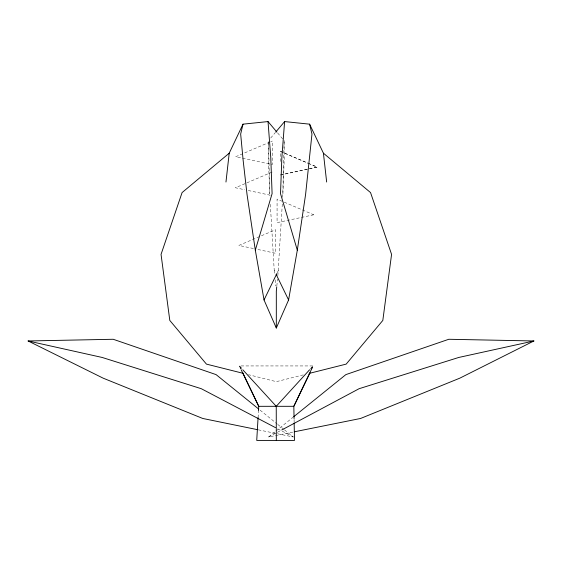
<?xml version="1.0" encoding="UTF-8"?>
<svg xmlns="http://www.w3.org/2000/svg" width="562" height="562" viewBox="0 0 562 562"><rect width="100%" height="100%" fill="white"/><g stroke="black" fill="none" stroke-linecap="round" stroke-linejoin="round"><path stroke-width="0.42" stroke-dasharray="2.81 2.11" d="M268.495 141.512L268.425 159.615L269.823 195.625M282.7 197.367L284.133 140.648L277.466 132.758M282.904 193.89L284.203 159.615L284.133 140.648M258.077 417.678L258.492 410.689M277.874 275.591L282.391 202.58M276.834 285.974L277.53 279.054M311.2 369.894L313.09 365.939L310.751 368.503M311.46 369.817L313.336 365.939L239.293 365.939L240.789 369.044M277.263 272.739L278.401 270.406M270.715 138.013L275.162 132.758M310.4 369.143L313.336 365.939M292.69 432.136L268.629 436.983L275.401 431.511M276.082 430.963L293.02 417.285M268.629 436.983L281 430.38M269.95 142.06L235.682 156.742L272.338 164.596L272.338 141.034L270.743 141.715M272.113 172.042L235.457 187.757L244.828 189.766M303.255 374.896L276.314 381.661L248.53 374.685M280.515 174.923L317.172 167.069L310.8 164.336M280.515 175.014L317.172 167.16L309.205 163.746M258.281 429.825L293.294 436.983L284.491 429.867M248.242 190.497L272.113 195.611M253.392 248.53L238.899 245.425L275.556 229.718L275.556 253.279L256.799 249.261M309.999 163.992L280.515 151.354L280.515 161.926M280.515 151.452L308.405 163.401M277.832 428.869L293.294 436.983M260.108 410.176L277.045 423.853M277.719 424.401L283.817 429.319M239.293 365.939L241.639 368.503M241.871 368.503L239.538 365.939L241.042 369.108M270.336 204.322L274.228 270.406L275.359 272.739M274.228 270.406L274.663 274.727M275.183 279.918L275.794 285.974M268.559 143.268L269.725 193.89M294.081 419.435L294.13 422.055M313.729 214.796L277.073 222.65L277.073 199.088L313.729 214.796"/><path stroke-width="0.84" d="M258.077 417.678L256.729 440.411L294.481 440.425L294.151 422.933M258.492 410.689L258.752 406.312L242.925 373.063M276.75 286.838L276.314 291.165L276.314 328.039L288.587 299.96L297.312 250.174L305.602 194.41L311.966 134.051L309.62 124.167L284.604 121.575L275.717 132.098M225.966 182.025L229.212 153.201L243.009 124.167L268.025 121.575L276.911 132.098M284.604 121.575L281.85 157.578L280.522 193.651L297.312 250.174M243.009 124.167L240.662 134.051L243.17 160.591L247.027 194.41L255.317 250.174L264.035 299.96L276.314 328.039M255.317 250.174L272.099 193.651L270.772 157.578L268.025 121.575M311.2 369.894L293.828 406.312L294.067 418.557M309.957 372.929L293.828 406.312L258.752 406.312L241.161 369.817M264.035 299.96L276.883 273.518M276.314 440.39L276.244 406.312L309.585 369.782M229.212 153.201L182.081 192.583L161.048 254.382L169.801 320.438L206.437 364.113L243.479 373.414M293.694 416.737L345.862 374.615L448.799 339.272L533.9 340.972L459.786 378.177L360.565 418.472L294.404 431.792M281.773 429.965L359.09 388.707L458.761 357.453L533.9 340.972M309.149 373.414L346.185 364.113L382.82 320.438L391.573 254.382L370.548 192.583L323.417 153.201L309.62 124.167M257.424 429.649L202.77 418.472L103.183 378.177L28.1 340.972L113.208 339.272L216.082 374.615L258.752 409.08M28.1 340.972L102.151 357.453L201.294 388.707L275.513 427.654M242.812 369.782L276.244 406.312M276.118 274.291L288.587 299.96M323.417 153.201L326.655 182.025"/></g></svg>
